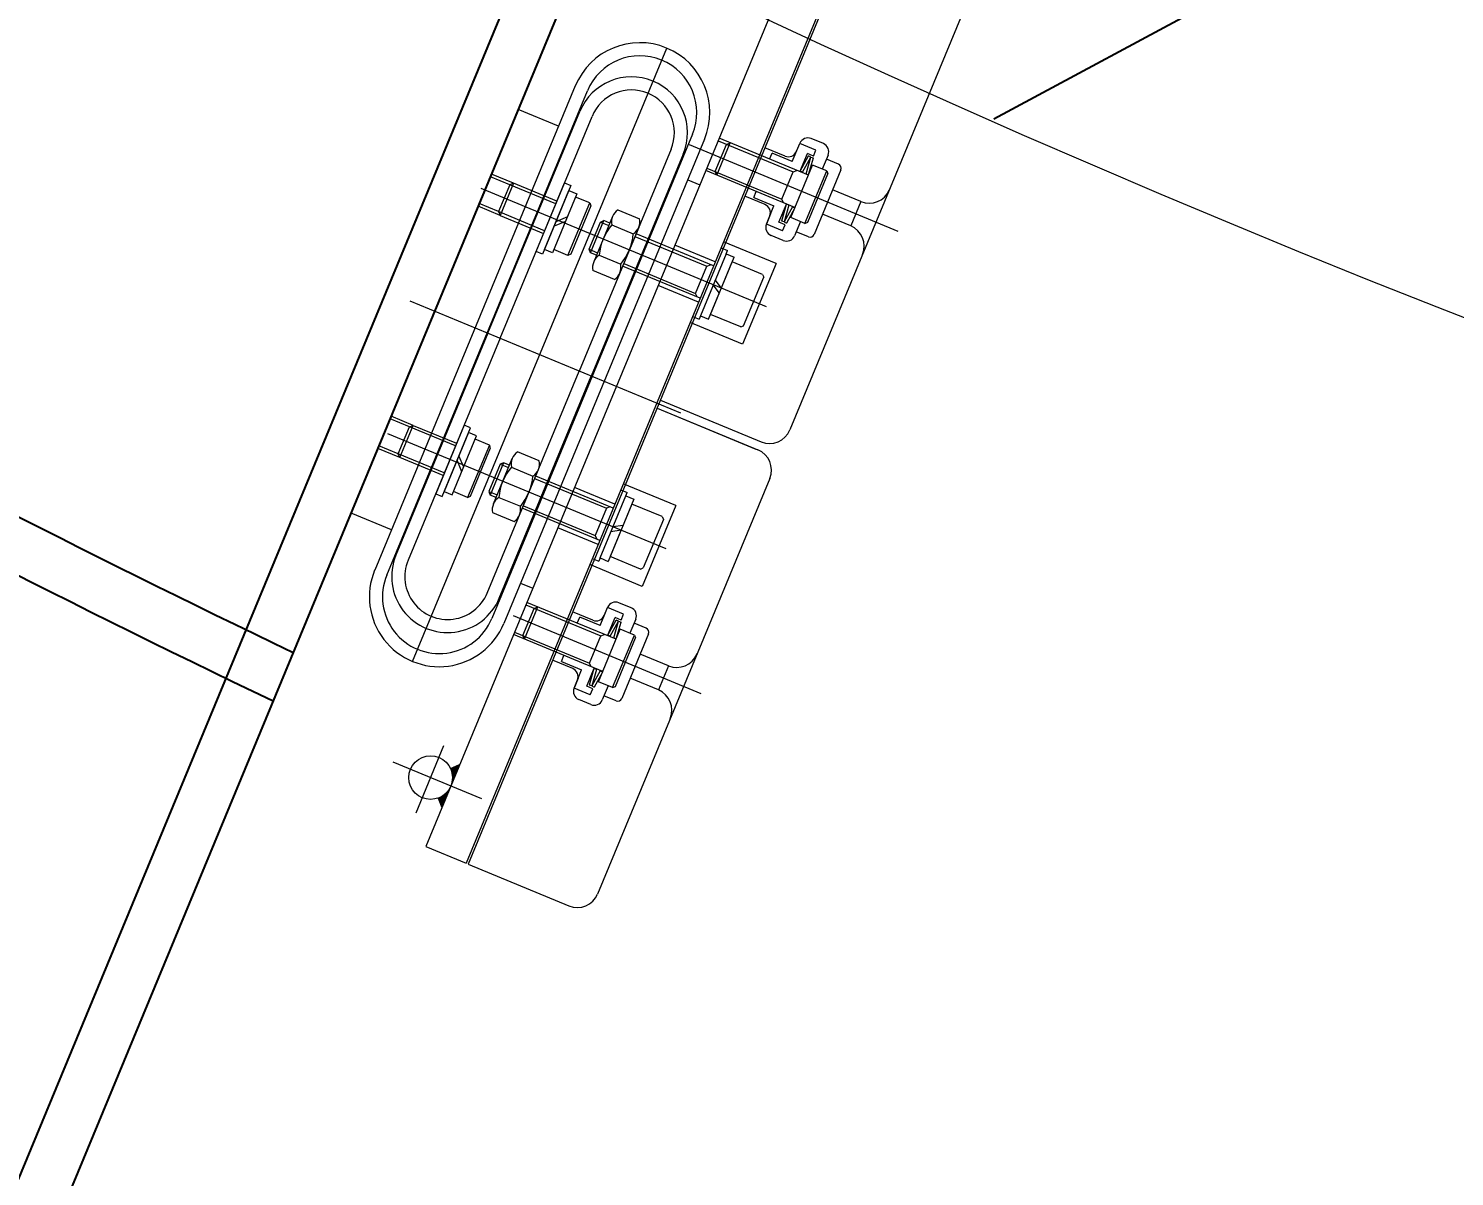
# Model space of a CAD drawing. Header units: millimetres. Extents: x -4562 to 17216, y -5211 to 6025.
# Drawn here: x -1349.1 to -1022.8, y -2804.8 to -2542 of the extents above; entities that cross this region are included whole.
import ezdxf
from ezdxf.lldxf.tags import DXFTag

# ---------------------------------------------------------------- set-up
doc = ezdxf.new("R2010")
doc.units = ezdxf.units.MM
for name, color, linetype in [('cl', 2, 'CENTER'), ('D', 6, 'HIDDEN'), ('VV', 4, 'PHANTOM'), ('도면층7', 7, 'Continuous')]:
    doc.layers.add(name, color=color, linetype=linetype)
doc.styles.add('s', font='romans.shx', dxfattribs={"width": 0.75, "oblique": 10, "bigfont": 'whgtxt.shx'})
tags = doc.linetypes.add('CENTER', pattern=[50.8, 31.75, -6.35, 6.35, -6.35]).pattern_tags.tags
tags[10:11] = [DXFTag(74, 4), DXFTag(75, 0), DXFTag(340, '0'), DXFTag(46, 1.0), DXFTag(50, 0.0), DXFTag(44, 0.0), DXFTag(45, 0.0)]
tags[8:9] = [DXFTag(74, 4), DXFTag(75, 0), DXFTag(340, '0'), DXFTag(46, 1.0), DXFTag(50, 0.0), DXFTag(44, 0.0), DXFTag(45, 0.0)]
tags[6:7] = [DXFTag(74, 4), DXFTag(75, 0), DXFTag(340, '0'), DXFTag(46, 1.0), DXFTag(50, 0.0), DXFTag(44, 0.0), DXFTag(45, 0.0)]
tags[4:5] = [DXFTag(74, 4), DXFTag(75, 0), DXFTag(340, '0'), DXFTag(46, 1.0), DXFTag(50, 0.0), DXFTag(44, 0.0), DXFTag(45, 0.0)]
tags = doc.linetypes.add('HIDDEN', pattern=[3, 2, -1]).pattern_tags.tags
tags[6:7] = [DXFTag(74, 4), DXFTag(75, 0), DXFTag(340, '0'), DXFTag(46, 1.0), DXFTag(50, 0.0), DXFTag(44, 0.0), DXFTag(45, 0.0)]
tags[4:5] = [DXFTag(74, 4), DXFTag(75, 0), DXFTag(340, '0'), DXFTag(46, 1.0), DXFTag(50, 0.0), DXFTag(44, 0.0), DXFTag(45, 0.0)]
tags = doc.linetypes.add('PHANTOM', pattern=[17.5, 10, -1.5, 1.5, -1.5, 1.5, -1.5]).pattern_tags.tags
tags[14:15] = [DXFTag(74, 4), DXFTag(75, 0), DXFTag(340, '0'), DXFTag(46, 1.0), DXFTag(50, 0.0), DXFTag(44, 0.0), DXFTag(45, 0.0)]
tags[12:13] = [DXFTag(74, 4), DXFTag(75, 0), DXFTag(340, '0'), DXFTag(46, 1.0), DXFTag(50, 0.0), DXFTag(44, 0.0), DXFTag(45, 0.0)]
tags[10:11] = [DXFTag(74, 4), DXFTag(75, 0), DXFTag(340, '0'), DXFTag(46, 1.0), DXFTag(50, 0.0), DXFTag(44, 0.0), DXFTag(45, 0.0)]
tags[8:9] = [DXFTag(74, 4), DXFTag(75, 0), DXFTag(340, '0'), DXFTag(46, 1.0), DXFTag(50, 0.0), DXFTag(44, 0.0), DXFTag(45, 0.0)]
tags[6:7] = [DXFTag(74, 4), DXFTag(75, 0), DXFTag(340, '0'), DXFTag(46, 1.0), DXFTag(50, 0.0), DXFTag(44, 0.0), DXFTag(45, 0.0)]
tags[4:5] = [DXFTag(74, 4), DXFTag(75, 0), DXFTag(340, '0'), DXFTag(46, 1.0), DXFTag(50, 0.0), DXFTag(44, 0.0), DXFTag(45, 0.0)]
doc.dimstyles.new('AM_ISO$2', dxfattribs={"dimtxt": 3, "dimasz": 2.5, "dimexe": 1, "dimexo": 1, "dimgap": 1, "dimtad": 1, "dimdsep": 46, "dimtxsty": 's', "dimcen": 0, "dimclrd": 4, "dimclre": 4, "dimclrt": 3, "dimazin": 2, "dimtp": 0.1, "dimtm": 0.1, "dimtfac": 0.71, "dimtmove": 0, "dimatfit": 3, "dimfxl": 1, "dimlwd": 25, "dimlwe": 25, "dimarcsym": 0})

# ---------------------------------------------------------------- blocks, each defined once
blk = doc.blocks.new('NBI-shield')
at = {"color": 2, "linetype": 'Continuous', "lineweight": 0}
for p, q in [((-1170.96, -2518.59), (-1258.21, -2729.24)), ((-1161.72, -2522.42), (-1248.97, -2733.06)), ((-1161.26, -2522.61), (-1248.51, -2733.25)), ((-1135.45, -2538.71), (-1174.87, -2633.87)), ((-1223.96, -2555.09), (-1269.88, -2665.95)), ((-1267.11, -2667.1), (-1221.19, -2556.23)), ((-1275.29, -2652.89), (-1237.02, -2560.5)), ((-1243.96, -2611.74), (-1222.91, -2560.93)), ((-1227.78, -2564.33), (-1237.02, -2560.5)), ((-1241.19, -2612.89), (-1220.14, -2562.08)), ((-1197.16, -2566.18), (-1243.09, -2677.05)), ((-1194.39, -2567.33), (-1240.32, -2678.2)), ((-1202.03, -2569.58), (-1223.08, -2620.39)), ((-1199.26, -2570.73), (-1220.31, -2621.54)), ((-1232.96, -2593.03), (-1226.46, -2577.32)), ((-1224.98, -2577.93), (-1231.48, -2593.64)), ((-1226.46, -2577.32), (-1224.98, -2577.93)), ((-1198.22, -2576.57), (-1195.45, -2577.72)), ((-1231.03, -2592.53), (-1225.44, -2579.04)), ((-1223.59, -2579.81), (-1229.18, -2593.3)), ((-1225.44, -2579.04), (-1223.59, -2579.81)), ((-1220.66, -2581.89), (-1223.9, -2580.55)), ((-1225.64, -2593.9), (-1220.66, -2581.89)), ((-1220.39, -2582.54), (-1224.98, -2593.63)), ((-1220.66, -2581.89), (-1220.39, -2582.54)), ((-1214.2, -2583.48), (-1209.27, -2585.52)), ((-1226.22, -2586.15), (-1228.83, -2587.23)), ((-1225.78, -2585.11), (-1228.4, -2586.19)), ((-1220.81, -2592.51), (-1218.23, -2586.28)), ((-1220.47, -2593.33), (-1217.41, -2585.94)), ((-1215.45, -2584.99), (-1219.76, -2595.39)), ((-1218.23, -2586.28), (-1217.41, -2585.94)), ((-1218.23, -2586.28), (-1216.32, -2587.07)), ((-1216.08, -2586.49), (-1217.41, -2585.94)), ((-1215.63, -2586.94), (-1210.7, -2588.99)), ((-1209.45, -2587.48), (-1213.76, -2597.88)), ((-1231.48, -2593.64), (-1232.96, -2593.03)), ((-1229.18, -2593.3), (-1231.03, -2592.53)), ((-1225.64, -2593.9), (-1228.87, -2592.56)), ((-1224.98, -2593.63), (-1225.64, -2593.9)), ((-1220.47, -2593.33), (-1220.81, -2592.51)), ((-1220.81, -2592.51), (-1218.9, -2593.31)), ((-1219.14, -2593.88), (-1220.47, -2593.33)), ((-1218.51, -2593.88), (-1213.57, -2595.92)), ((-1215.01, -2599.39), (-1219.94, -2597.34)), ((-1197.12, -2607.88), (-1195.64, -2608.49)), ((-1243.96, -2611.74), (-1265.01, -2662.56)), ((-1241.19, -2612.89), (-1262.24, -2663.71)), ((-1244.13, -2671.21), (-1223.08, -2620.39)), ((-1241.36, -2672.35), (-1220.31, -2621.54)), ((-1205.26, -2628.86), (-1182.63, -2638.23)), ((-1205.26, -2628.86), (-1182.17, -2638.42)), ((-1204.5, -2627.01), (-1181.4, -2636.57)), ((-1249.42, -2632.76), (-1255.92, -2648.46)), ((-1254.45, -2649.07), (-1247.94, -2633.37)), ((-1247.94, -2633.37), (-1249.42, -2632.76)), ((-1248.4, -2634.48), (-1253.99, -2647.96)), ((-1252.14, -2648.73), (-1246.55, -2635.24)), ((-1246.55, -2635.24), (-1248.4, -2634.48)), ((-1243.62, -2637.32), (-1246.86, -2635.98)), ((-1249.51, -2642.39), (-1250.59, -2639.77)), ((-1243.62, -2637.32), (-1248.6, -2649.33)), ((-1247.95, -2649.06), (-1243.35, -2637.97)), ((-1243.35, -2637.97), (-1243.62, -2637.32)), ((-1232.23, -2640.95), (-1237.16, -2638.91)), ((-1249.94, -2643.43), (-1251.03, -2640.82)), ((-1241.19, -2641.71), (-1243.77, -2647.95)), ((-1240.37, -2641.37), (-1243.44, -2648.76)), ((-1242.72, -2650.82), (-1238.41, -2640.42)), ((-1240.37, -2641.37), (-1241.19, -2641.71)), ((-1241.19, -2641.71), (-1239.28, -2642.5)), ((-1239.04, -2641.93), (-1240.37, -2641.37)), ((-1238.6, -2642.38), (-1233.66, -2644.42)), ((-1236.72, -2653.31), (-1232.41, -2642.91)), ((-1179.46, -2644.96), (-1218.88, -2740.11)), ((-1255.92, -2648.46), (-1254.45, -2649.07)), ((-1253.99, -2647.96), (-1252.14, -2648.73)), ((-1248.6, -2649.33), (-1251.83, -2647.99)), ((-1248.6, -2649.33), (-1247.95, -2649.06)), ((-1243.77, -2647.95), (-1243.44, -2648.76)), ((-1243.77, -2647.95), (-1241.86, -2648.74)), ((-1242.1, -2649.32), (-1243.44, -2648.76)), ((-1241.47, -2649.31), (-1236.54, -2651.35)), ((-1266.05, -2656.71), (-1275.29, -2652.89)), ((-1242.9, -2652.78), (-1237.97, -2654.82)), ((-1236.49, -2668.96), (-1233.72, -2670.11)), ((-1252.53, -2711.4), (-1250.43, -2710.45)), ((-1252.5, -2711.48), (-1250.51, -2710.65)), ((-1252.45, -2711.59), (-1250.58, -2710.81)), ((-1252.41, -2711.71), (-1250.65, -2710.98)), ((-1252.36, -2711.82), (-1250.71, -2711.14)), ((-1252.32, -2711.94), (-1250.78, -2711.3)), ((-1252.29, -2712.06), (-1250.85, -2711.47)), ((-1252.25, -2712.18), (-1250.92, -2711.63)), ((-1252.22, -2712.31), (-1250.98, -2711.79)), ((-1251.17, -2710.79), (-1250.44, -2710.49)), ((-1252.35, -2715.07), (-1252.34, -2715.06)), ((-1252.3, -2714.91), (-1252.27, -2714.9)), ((-1252.26, -2714.76), (-1252.2, -2714.73)), ((-1252.22, -2714.61), (-1252.13, -2714.57)), ((-1252.2, -2712.43), (-1251.05, -2711.96)), ((-1252.19, -2714.46), (-1252.07, -2714.41)), ((-1252.17, -2712.56), (-1251.12, -2712.12)), ((-1252.16, -2714.31), (-1252, -2714.24)), ((-1252.15, -2712.68), (-1251.19, -2712.28)), ((-1252.14, -2714.17), (-1251.93, -2714.08)), ((-1252.13, -2712.81), (-1251.25, -2712.45)), ((-1252.12, -2712.94), (-1251.32, -2712.61)), ((-1252.12, -2714.02), (-1251.86, -2713.92)), ((-1252.11, -2713.88), (-1251.8, -2713.75)), ((-1252.1, -2713.07), (-1251.39, -2712.77)), ((-1252.1, -2713.74), (-1251.73, -2713.59)), ((-1252.09, -2713.2), (-1251.46, -2712.94)), ((-1252.09, -2713.33), (-1251.53, -2713.1)), ((-1252.09, -2713.47), (-1251.59, -2713.26)), ((-1252.09, -2713.61), (-1251.66, -2713.43)), ((-1255.32, -2718.14), (-1254.51, -2720.3)), ((-1255.31, -2718.18), (-1253.28, -2717.35)), ((-1255.26, -2718.3), (-1253.35, -2717.51)), ((-1255.22, -2718.42), (-1253.42, -2717.67)), ((-1255.17, -2718.54), (-1253.49, -2717.84)), ((-1255.13, -2718.65), (-1253.55, -2718)), ((-1255.09, -2718.77), (-1253.62, -2718.16)), ((-1255.04, -2718.89), (-1253.69, -2718.33)), ((-1254.37, -2717.66), (-1253.22, -2717.18)), ((-1253.94, -2717.35), (-1253.15, -2717.02)), ((-1253.65, -2717.09), (-1253.08, -2716.86)), ((-1253.42, -2716.86), (-1253.01, -2716.69)), ((-1253.23, -2716.65), (-1252.95, -2716.53)), ((-1253.08, -2716.45), (-1252.88, -2716.37)), ((-1252.94, -2716.26), (-1252.81, -2716.2)), ((-1252.82, -2716.07), (-1252.74, -2716.04)), ((-1252.72, -2715.9), (-1252.68, -2715.88)), ((-1252.63, -2715.72), (-1252.61, -2715.71)), ((-1252.54, -2715.55), (-1252.54, -2715.55)), ((-1252.47, -2715.39), (-1252.47, -2715.39)), ((-1252.41, -2715.23), (-1252.4, -2715.22)), ((-1255, -2719), (-1253.76, -2718.49)), ((-1254.95, -2719.12), (-1253.83, -2718.65)), ((-1254.91, -2719.24), (-1253.89, -2718.82)), ((-1254.86, -2719.35), (-1253.96, -2718.98)), ((-1254.82, -2719.47), (-1254.03, -2719.14)), ((-1254.78, -2719.59), (-1254.1, -2719.31)), ((-1254.73, -2719.71), (-1254.16, -2719.47)), ((-1254.69, -2719.82), (-1254.23, -2719.63)), ((-1254.64, -2719.94), (-1254.3, -2719.8)), ((-1254.6, -2720.06), (-1254.37, -2719.96)), ((-1254.56, -2720.17), (-1254.43, -2720.12)), ((-1254.51, -2720.29), (-1254.5, -2720.29)), ((-1258.21, -2729.24), (-1248.97, -2733.06)), ((-1248.51, -2733.25), (-1225.41, -2742.82))]:
    blk.add_line(p, q, dxfattribs=at)
at = {"color": 2, "linetype": 'CENTER', "lineweight": 0}
for p, q in [((-1261.22, -2686.86), (-1203.05, -2546.43)), ((-1150.04, -2588.41), (-1197.84, -2568.61)), ((-1180.19, -2605.69), (-1245.52, -2578.62)), ((-1199.8, -2630.04), (-1261.75, -2604.38)), ((-1203.15, -2661.12), (-1266.84, -2634.74)), ((-1238.22, -2676.36), (-1195.22, -2694.17)), ((-1260.42, -2721.51), (-1254.03, -2706.08)), ((-1245.34, -2718.33), (-1265.63, -2709.93))]:
    blk.add_line(p, q, dxfattribs=at)
at = {"color": 2, "linetype": 'HIDDEN', "lineweight": 0}
for p, q in [((-1191.59, -2575.53), (-1188.53, -2568.14)), ((-1191.29, -2567.67), (-1174.1, -2574.79)), ((-1170.63, -2575.55), (-1191.05, -2567.09)), ((-1189.35, -2568.48), (-1188.53, -2568.14)), ((-1174.31, -2572.41), (-1172.58, -2568.25)), ((-1173.54, -2570.56), (-1172.58, -2568.25)), ((-1168.89, -2569.78), (-1172.58, -2568.25)), ((-1167.2, -2568.31), (-1169.97, -2567.17)), ((-1191.93, -2574.71), (-1189.35, -2568.48)), ((-1175.96, -2571.18), (-1180.58, -2569.26)), ((-1179.5, -2571.88), (-1178.93, -2570.49)), ((-1174.31, -2572.41), (-1178.93, -2570.49)), ((-1172.57, -2574.75), (-1170.85, -2570.59)), ((-1172.51, -2574.61), (-1170.59, -2571.14)), ((-1171.97, -2574.87), (-1170.06, -2571.44)), ((-1171.14, -2575.21), (-1170.06, -2571.44)), ((-1169.46, -2571.16), (-1170.85, -2570.59)), ((-1170.06, -2571.44), (-1170.59, -2571.14)), ((-1170.06, -2571.44), (-1169.48, -2571.6)), ((-1169.46, -2571.16), (-1168.89, -2569.78)), ((-1166.12, -2570.93), (-1167.46, -2574.16)), ((-1173.69, -2582.94), (-1194.11, -2574.49)), ((-1193.87, -2573.91), (-1176.69, -2581.03)), ((-1191.59, -2575.53), (-1191.93, -2574.71)), ((-1176.69, -2581.03), (-1174.1, -2574.79)), ((-1174.65, -2585.25), (-1169.67, -2573.24)), ((-1174.65, -2585.25), (-1169.67, -2573.24)), ((-1174.1, -2574.79), (-1173.29, -2574.45)), ((-1172.56, -2574.73), (-1172.51, -2574.61)), ((-1171.97, -2574.87), (-1172.52, -2574.64)), ((-1172.15, -2573.73), (-1172.19, -2573.82)), ((-1171.41, -2586.59), (-1166.44, -2574.58)), ((-1170.57, -2575.41), (-1169.48, -2571.6)), ((-1166.44, -2574.58), (-1169.67, -2573.24)), ((-1163.19, -2574.31), (-1169.31, -2589.09)), ((-1163.73, -2573), (-1166.5, -2571.85)), ((-1166.44, -2574.58), (-1166.17, -2575.23)), ((-1238.97, -2577.74), (-1243.4, -2575.91)), ((-1238.09, -2577.38), (-1243.15, -2575.28)), ((-1238.97, -2577.74), (-1241.51, -2583.88)), ((-1238.09, -2577.38), (-1241.15, -2584.77)), ((-1238.09, -2577.38), (-1238.97, -2577.74)), ((-1228.44, -2582.1), (-1238.97, -2577.74)), ((-1228.18, -2581.48), (-1238.09, -2577.38)), ((-1172.01, -2574.96), (-1171.97, -2574.87)), ((-1171.18, -2575.3), (-1171.14, -2575.21)), ((-1171.14, -2575.21), (-1170.58, -2575.44)), ((-1170.76, -2586.32), (-1166.17, -2575.23)), ((-1170.62, -2575.53), (-1170.57, -2575.41)), ((-1180.55, -2582.26), (-1185.17, -2580.35)), ((-1183.13, -2580.65), (-1182.56, -2579.27)), ((-1183.13, -2580.65), (-1178.52, -2582.57)), ((-1176.35, -2581.84), (-1176.69, -2581.03)), ((-1158.63, -2581.6), (-1165.1, -2578.92)), ((-1241.15, -2584.77), (-1246.21, -2582.67)), ((-1241.51, -2583.88), (-1245.95, -2582.05)), ((-1230.98, -2588.25), (-1241.51, -2583.88)), ((-1241.51, -2583.88), (-1241.15, -2584.77)), ((-1180.24, -2586.73), (-1178.52, -2582.57)), ((-1179.28, -2584.42), (-1180.24, -2586.73)), ((-1177.35, -2586.3), (-1175.63, -2582.14)), ((-1175.68, -2582.26), (-1176.77, -2586.07)), ((-1175.11, -2582.44), (-1176.18, -2586.22)), ((-1174.28, -2582.79), (-1176.18, -2586.22)), ((-1176.01, -2583.06), (-1176.05, -2583.16)), ((-1175.68, -2582.25), (-1175.62, -2582.12)), ((-1175.11, -2582.44), (-1175.66, -2582.21)), ((-1173.74, -2583.05), (-1175.66, -2586.51)), ((-1175.11, -2582.44), (-1175.07, -2582.35)), ((-1174.28, -2582.79), (-1174.24, -2582.7)), ((-1174.28, -2582.79), (-1173.72, -2583.02)), ((-1173.74, -2583.05), (-1173.68, -2582.92)), ((-1160.93, -2587.15), (-1167.4, -2584.47)), ((-1158.63, -2581.6), (-1160.93, -2587.15)), ((-1241.15, -2584.77), (-1231.24, -2588.87)), ((-1176.54, -2588.26), (-1180.24, -2586.73)), ((-1175.97, -2586.87), (-1177.35, -2586.3)), ((-1176.18, -2586.22), (-1176.76, -2586.05)), ((-1176.54, -2588.26), (-1175.97, -2586.87)), ((-1176.18, -2586.22), (-1175.66, -2586.51)), ((-1171.41, -2586.59), (-1174.65, -2585.25)), ((-1172.43, -2586.17), (-1173.77, -2589.4)), ((-1171.41, -2586.59), (-1170.76, -2586.32)), ((-1210.31, -2589.56), (-1193.87, -2596.37)), ((-1192.33, -2596.33), (-1210.07, -2588.98)), ((-1178.03, -2595.76), (-1190.04, -2590.78)), ((-1176.38, -2590.49), (-1179.15, -2589.34)), ((-1170.62, -2589.63), (-1173.39, -2588.48)), ((-1191.95, -2595.4), (-1201.19, -2591.58)), ((-1189.44, -2593.52), (-1195.33, -2607.75)), ((-1193.48, -2608.52), (-1187.59, -2594.29)), ((-1190.61, -2592.17), (-1189.13, -2592.78)), ((-1189.44, -2593.52), (-1189.13, -2592.78)), ((-1189.44, -2593.52), (-1187.59, -2594.29)), ((-1195.39, -2603.72), (-1213.13, -2596.37)), ((-1212.89, -2595.79), (-1196.45, -2602.61)), ((-1196.45, -2602.61), (-1193.87, -2596.37)), ((-1193.87, -2596.37), (-1193.05, -2596.03)), ((-1193.02, -2607.41), (-1188.05, -2595.4)), ((-1193.02, -2607.41), (-1188.05, -2595.4)), ((-1181.12, -2598.27), (-1188.05, -2595.4)), ((-1178.03, -2595.76), (-1185.68, -2614.24)), ((-1195.78, -2604.64), (-1205.02, -2600.82)), ((-1191, -2602.52), (-1192.39, -2600.64)), ((-1190.54, -2601.4), (-1191.92, -2599.52)), ((-1185.44, -2610.01), (-1180.85, -2598.92)), ((-1181.12, -2598.27), (-1180.85, -2598.92)), ((-1196.11, -2603.42), (-1196.45, -2602.61)), ((-1186.1, -2610.28), (-1193.02, -2607.41)), ((-1185.68, -2614.24), (-1197.69, -2609.26)), ((-1195.33, -2607.75), (-1195.64, -2608.49)), ((-1195.33, -2607.75), (-1193.48, -2608.52)), ((-1186.1, -2610.28), (-1185.44, -2610.01)), ((-1261.93, -2633.18), (-1266.37, -2631.34)), ((-1261.05, -2632.81), (-1266.11, -2630.71)), ((-1264.47, -2639.32), (-1261.93, -2633.18)), ((-1264.11, -2640.2), (-1261.05, -2632.81)), ((-1261.93, -2633.18), (-1261.05, -2632.81)), ((-1251.4, -2637.54), (-1261.93, -2633.18)), ((-1261.05, -2632.81), (-1251.14, -2636.91)), ((-1264.11, -2640.2), (-1269.17, -2638.1)), ((-1264.47, -2639.32), (-1268.91, -2637.48)), ((-1264.11, -2640.2), (-1264.47, -2639.32)), ((-1253.94, -2643.68), (-1264.47, -2639.32)), ((-1254.2, -2644.3), (-1264.11, -2640.2)), ((-1233.27, -2644.99), (-1216.83, -2651.8)), ((-1215.29, -2651.76), (-1233.03, -2644.41)), ((-1200.99, -2651.19), (-1213, -2646.22)), ((-1214.91, -2650.84), (-1224.15, -2647.01)), ((-1218.29, -2663.18), (-1212.4, -2648.95)), ((-1210.55, -2649.72), (-1216.45, -2663.95)), ((-1213.57, -2647.6), (-1212.09, -2648.22)), ((-1212.4, -2648.95), (-1212.09, -2648.22)), ((-1212.4, -2648.95), (-1210.55, -2649.72)), ((-1218.36, -2659.15), (-1236.09, -2651.8)), ((-1235.85, -2651.23), (-1219.41, -2658.04)), ((-1216.83, -2651.8), (-1219.41, -2658.04)), ((-1216.01, -2651.46), (-1216.83, -2651.8)), ((-1211.01, -2650.83), (-1215.99, -2662.84)), ((-1211.01, -2650.83), (-1215.99, -2662.84)), ((-1204.08, -2653.7), (-1211.01, -2650.83)), ((-1200.99, -2651.19), (-1208.64, -2669.67)), ((-1218.74, -2660.08), (-1227.98, -2656.25)), ((-1213.04, -2655.72), (-1215.35, -2656.07)), ((-1203.81, -2654.35), (-1208.4, -2665.44)), ((-1204.08, -2653.7), (-1203.81, -2654.35)), ((-1219.41, -2658.04), (-1219.07, -2658.86)), ((-1213.5, -2656.83), (-1215.81, -2657.18)), ((-1209.06, -2665.71), (-1215.99, -2662.84)), ((-1208.64, -2669.67), (-1220.65, -2664.7)), ((-1220.08, -2663.31), (-1218.6, -2663.92)), ((-1218.29, -2663.18), (-1218.6, -2663.92)), ((-1218.29, -2663.18), (-1216.45, -2663.95)), ((-1209.06, -2665.71), (-1208.4, -2665.44)), ((-1235.94, -2680.96), (-1233.36, -2674.72)), ((-1235.6, -2681.77), (-1232.54, -2674.38)), ((-1235.3, -2673.92), (-1218.11, -2681.04)), ((-1214.64, -2681.8), (-1235.06, -2673.34)), ((-1233.36, -2674.72), (-1232.54, -2674.38)), ((-1219.97, -2677.42), (-1224.59, -2675.51)), ((-1218.31, -2678.65), (-1216.59, -2674.49)), ((-1217.55, -2676.8), (-1216.59, -2674.49)), ((-1212.9, -2676.03), (-1216.59, -2674.49)), ((-1211.21, -2674.56), (-1213.98, -2673.41)), ((-1223.51, -2678.12), (-1222.93, -2676.74)), ((-1218.31, -2678.65), (-1222.93, -2676.74)), ((-1216.58, -2680.99), (-1214.86, -2676.84)), ((-1216.52, -2680.85), (-1214.59, -2677.39)), ((-1215.98, -2681.11), (-1214.07, -2677.68)), ((-1215.15, -2681.46), (-1214.07, -2677.68)), ((-1213.47, -2677.41), (-1214.86, -2676.84)), ((-1214.07, -2677.68), (-1214.59, -2677.39)), ((-1214.58, -2681.66), (-1213.49, -2677.85)), ((-1214.07, -2677.68), (-1213.49, -2677.85)), ((-1213.47, -2677.41), (-1212.9, -2676.03)), ((-1210.13, -2677.17), (-1211.46, -2680.41)), ((-1207.74, -2679.25), (-1210.51, -2678.1)), ((-1217.7, -2689.19), (-1238.12, -2680.73)), ((-1237.88, -2680.15), (-1220.69, -2687.27)), ((-1235.6, -2681.77), (-1235.94, -2680.96)), ((-1220.69, -2687.27), (-1218.11, -2681.04)), ((-1218.66, -2691.5), (-1213.68, -2679.49)), ((-1218.66, -2691.5), (-1213.68, -2679.49)), ((-1218.11, -2681.04), (-1217.29, -2680.7)), ((-1216.57, -2680.98), (-1216.52, -2680.85)), ((-1215.98, -2681.11), (-1216.53, -2680.88)), ((-1216.16, -2679.98), (-1216.2, -2680.07)), ((-1216.02, -2681.21), (-1215.98, -2681.11)), ((-1215.42, -2692.84), (-1210.45, -2680.83)), ((-1215.19, -2681.55), (-1215.15, -2681.46)), ((-1215.15, -2681.46), (-1214.59, -2681.69)), ((-1214.77, -2692.57), (-1210.18, -2681.48)), ((-1214.63, -2681.78), (-1214.58, -2681.66)), ((-1210.45, -2680.83), (-1213.68, -2679.49)), ((-1207.19, -2680.55), (-1213.32, -2695.33)), ((-1210.45, -2680.83), (-1210.18, -2681.48)), ((-1227.14, -2686.9), (-1226.57, -2685.52)), ((-1202.64, -2687.85), (-1209.11, -2685.17)), ((-1224.56, -2688.51), (-1229.18, -2686.6)), ((-1227.14, -2686.9), (-1222.52, -2688.81)), ((-1224.25, -2692.97), (-1222.52, -2688.81)), ((-1221.36, -2692.54), (-1219.64, -2688.39)), ((-1219.69, -2688.51), (-1220.78, -2692.32)), ((-1220.36, -2688.09), (-1220.69, -2687.27)), ((-1219.12, -2688.69), (-1220.19, -2692.46)), ((-1219.68, -2688.49), (-1219.63, -2688.37)), ((-1219.12, -2688.69), (-1219.67, -2688.46)), ((-1219.12, -2688.69), (-1219.08, -2688.6)), ((-1218.29, -2689.03), (-1218.25, -2688.94)), ((-1202.64, -2687.85), (-1204.94, -2693.39)), ((-1223.29, -2690.66), (-1224.25, -2692.97)), ((-1218.29, -2689.03), (-1220.19, -2692.46)), ((-1220.02, -2689.31), (-1220.06, -2689.4)), ((-1217.74, -2689.3), (-1219.67, -2692.76)), ((-1215.42, -2692.84), (-1218.66, -2691.5)), ((-1218.29, -2689.03), (-1217.73, -2689.26)), ((-1217.74, -2689.3), (-1217.69, -2689.17)), ((-1204.94, -2693.39), (-1211.4, -2690.71)), ((-1220.55, -2694.5), (-1224.25, -2692.97)), ((-1219.98, -2693.12), (-1221.36, -2692.54)), ((-1220.19, -2692.46), (-1220.77, -2692.3)), ((-1220.55, -2694.5), (-1219.98, -2693.12)), ((-1220.19, -2692.46), (-1219.67, -2692.76)), ((-1216.44, -2692.42), (-1217.78, -2695.65)), ((-1214.62, -2695.87), (-1217.4, -2694.73)), ((-1215.42, -2692.84), (-1214.77, -2692.57)), ((-1220.39, -2696.73), (-1223.16, -2695.59))]:
    blk.add_line(p, q, dxfattribs=at)
at = {"color": 2, "linetype": 'PHANTOM', "lineweight": 0}
blk.add_circle((-1257.09, -2713.46), 5, dxfattribs=at)
at = {"color": 2, "linetype": 'Continuous', "lineweight": 0}
for centre, radius, start, end in [((-1209.18, -2561.21), 16, 337.5, 157.5), ((-1209.18, -2561.21), 13, 337.5, 157.5), ((-1211.09, -2565.83), 12.8, 337.5, 157.5), ((-1211.09, -2565.83), 9.8, 337.5, 157.5), ((-1212.38, -2586.26), 3.32, 123.1158, 191.8842), ((-1206.13, -2594.94), 12.42, 139.912, 175.088), ((-1212.52, -2586.2), 3.32, 303.1158, 11.8842), ((-1223.08, -2587.92), 12.42, 319.912, 355.088), ((-1216.69, -2596.66), 3.32, 123.1158, 191.8842), ((-1216.83, -2596.61), 3.32, 303.1158, 11.8842), ((-1179.49, -2631.96), 5, 247.5, 337.5), ((-1235.34, -2641.69), 3.32, 123.1158, 191.8842), ((-1184.08, -2643.04), 5, 337.5, 67.5), ((-1229.09, -2650.37), 12.42, 139.912, 175.088), ((-1235.48, -2641.64), 3.32, 303.1158, 11.8842), ((-1246.04, -2643.36), 12.42, 319.912, 355.088), ((-1239.65, -2652.09), 3.32, 123.1158, 191.8842), ((-1239.79, -2652.04), 3.32, 303.1158, 11.8842), ((-1253.18, -2667.46), 12.8, 157.5, 337.5), ((-1255.1, -2672.07), 16, 157.5, 337.5), ((-1253.18, -2667.46), 9.8, 157.5, 337.5), ((-1255.1, -2672.07), 13, 157.5, 337.5), ((-1223.5, -2738.2), 5, 247.5, 337.5)]:
    blk.add_arc(centre, radius, start, end, dxfattribs=at)
at = {"color": 2, "linetype": 'HIDDEN', "lineweight": 0}
for centre, radius, start, end in [((-1170.74, -2569.01), 2, 67.5, 157.5), ((-1175.2, -2569.33), 2, 247.5, 337.5), ((-1167.96, -2570.16), 2, 337.5, 67.5), ((-1164.11, -2573.92), 1, 337.5, 67.5), ((-1156.72, -2576.98), 5, 247.5, 337.5), ((-1181.32, -2584.11), 2, 337.5, 67.5), ((-1178.39, -2587.49), 2, 157.5, 247.5), ((-1162.84, -2591.77), 5, 337.5, 67.5), ((-1175.62, -2588.64), 2, 247.5, 337.5), ((-1170.23, -2588.7), 1, 247.5, 337.5), ((-1214.74, -2675.26), 2, 67.5, 157.5), ((-1211.97, -2676.41), 2, 337.5, 67.5), ((-1219.21, -2675.58), 2, 247.5, 337.5), ((-1208.12, -2680.17), 1, 337.5, 67.5), ((-1200.73, -2683.23), 5, 247.5, 337.5), ((-1225.33, -2690.36), 2, 337.5, 67.5), ((-1222.4, -2693.74), 2, 157.5, 247.5), ((-1214.24, -2694.95), 1, 247.5, 337.5), ((-1206.85, -2698.01), 5, 337.5, 67.5), ((-1219.63, -2694.89), 2, 247.5, 337.5)]:
    blk.add_arc(centre, radius, start, end, dxfattribs=at)
blk = doc.blocks.new('*D154')
at = {"layer": 'D', "color": 4, "lineweight": 25}
blk.add_line((12597.98, 4828.13), (13199.26, 5151.88), dxfattribs=at)
blk.add_arc((3714.28, 44.75), 10737.55, 24.766903, 27.833097, dxfattribs=at)
at = {"layer": 'D', "color": 4}
for points in [[(13196.75, 5051.22), (13222.49, 5064.94), (13168.45, 5135.29)], [(13477.45, 4549.06), (13450.92, 4536.95), (13500.52, 4463.4)]]:
    blk.add_solid(points, dxfattribs=at)
at = {"layer": 'Defpoints', "color": 0}
for p in [(14488.24, 4909.38), (12567.16, 4811.53), (13395.05, 4689.92), (-1447.72, -2285.99), (-1128.19, -2562.65)]:
    blk.add_point(p, dxfattribs=at)
at = {"layer": 'D', "color": 3, "insert": (13418.79, 4841.01), "char_height": 105, "attachment_point": 5, "rotation": 296.3, "style": 's'}
blk.add_mtext('4°', dxfattribs=at)

msp = doc.modelspace()

# ---------------------------------------------------------------- linework, layer by layer
at = {"layer": 'cl'}
msp.add_line((-1128.187, -2562.654), (12567.164, 4811.533), dxfattribs=at)
at = {"layer": 'VV', "color": 4, "linetype": 'PHANTOM'}
for p, q in [((-1231.098, -2514.836), (-1644.195, -3512.14)), ((-1220.289, -2520.098), (-1646.502, -3549.068))]:
    msp.add_line(p, q, dxfattribs=at)
for radius, start, end in [(2978, 238.253321, 244.362363), (2990, 238.040354, 244.374969)]:
    msp.add_arc((0, 0), radius, start, end, dxfattribs=at)
at = {"layer": '도면층7', "color": 136, "lineweight": 0}
msp.add_circle((0, 0), 2800, dxfattribs=at)

# ---------------------------------------------------------------- block references
at = {"rotation": 359.9999999999747}
msp.add_blockref('NBI-shield', (0, 0), dxfattribs=at)

# ---------------------------------------------------------------- dimensions: what is measured, and where the dimension line sits
at = {"layer": 'D'}
dim = msp.add_angular_dim_2l(base=(13395.05, 4689.92), line1=((-1128.187, -2562.654), (12567.164, 4811.533)), line2=((14488.242, 4909.376), (-1447.72, -2285.987)), dimstyle='AM_ISO$2', override={"dimscale": 35, "dimarcsym": 1}, dxfattribs=at)
dim.commit()
dim.dimension.update_dxf_attribs({"geometry": '*D154', "text_midpoint": (13418.789, 4841.013)})

doc.saveas('drawing.dxf')
